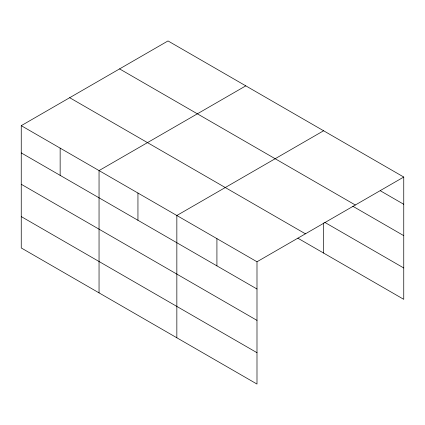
<?xml version="1.0" encoding="UTF-8"?>
<svg xmlns="http://www.w3.org/2000/svg" width="425" height="425" viewBox="0 0 425 425"><rect width="100%" height="100%" fill="white"/><g stroke="black" fill="none" stroke-linecap="round" stroke-linejoin="round"><path stroke-width="0.64" d="M256.992 320.376L256.992 261.773L21.25 125.667L21.25 247.956L256.992 384.062L256.992 320.376L21.25 184.269M297.856 238.197L403.75 299.333L403.75 177.044L168.008 40.938L21.25 125.667M245.799 85.855L99.046 170.584L99.046 292.873M323.595 130.767L176.843 215.496L176.843 337.785M256.992 261.773L403.75 177.044M380.274 190.729L403.75 204.282M119.574 68.898L355.321 205.004M352.798 206.231L403.75 235.647M324.743 222.349L403.75 267.968M69.679 97.707L305.426 233.814M21.25 152.904L256.992 289.011M21.25 216.591L256.992 352.697M323.595 222.998L323.595 253.056M216.92 238.632L216.92 265.875M137.944 193.04L137.944 220.278M60.148 148.123L60.148 175.36"/></g></svg>
